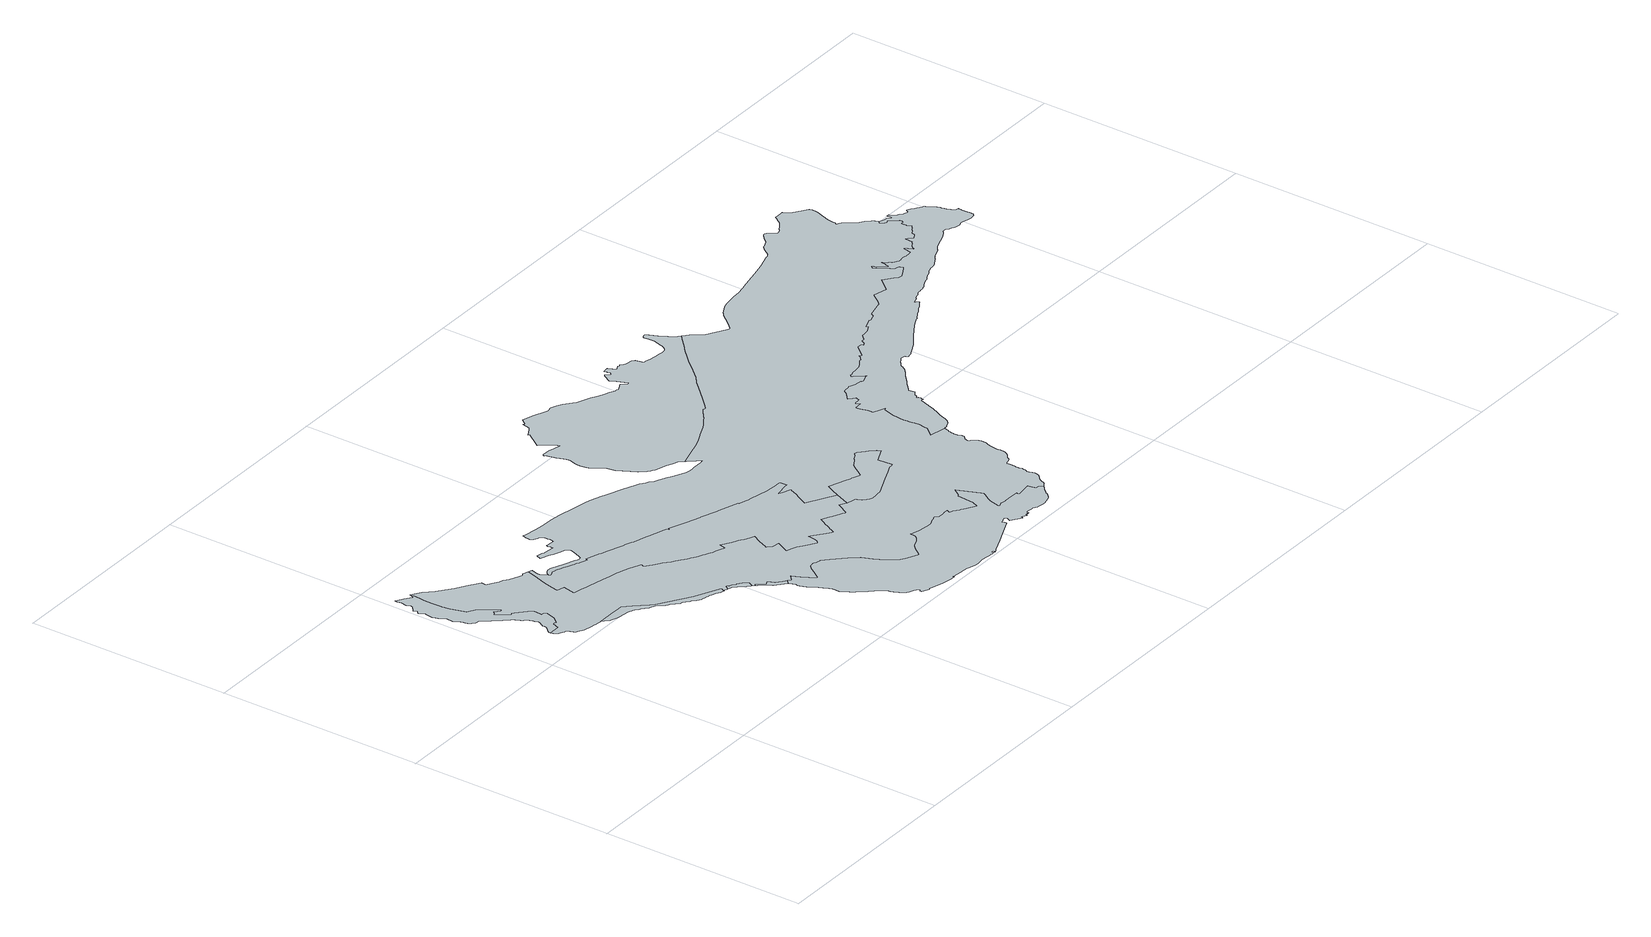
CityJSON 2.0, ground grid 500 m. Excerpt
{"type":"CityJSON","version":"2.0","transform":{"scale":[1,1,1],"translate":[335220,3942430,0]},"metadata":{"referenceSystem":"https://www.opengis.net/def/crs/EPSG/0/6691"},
"CityObjects":{
"object1":{"type":"GenericCityObject","attributes":{"function":"10","validFromType":"1","custodian":"相模湖町","notificationNumber":"相模湖町告示第8号","prefecture":"14","city":"14150","floorAreaRate":4},"geometry":[{"type":"MultiSurface","lod":"1","boundaries":[[[0,1,2,3,4,5,6,7,8,9,10,11,12,13,14,15,16,17,18,19,20,21,22,23,24,25,26,27,28,29,30,31,32,33,34,35,36,37,38,39,40,41,42,43,44,45,46,47,48,49,50,51,52,53,54,55,56,57,58,59,60,61,62,63,64,65,66,67,68,69,70,71,72,73,74,75,76,77,78,79,80,81,82,83,84,85,86,87,88,89,90,91,92,93,94,95,96,97,98,99,100,101,102,103,104,105,106,107,108,109,110,111,112,113,114,115,116,117,118,119,120,121,122,123,124,125,126,127,128,129,130,131,132,133,134,135,136,137,138,139,140,141,142,143,144,145,146,147,148,149,150,151,152,153,154,155,156,157,158,159,160,161,162,163,164,165,166,167,168,169,170,171,172,173,174,175,176,177,178,179,180,181,182,183,184,185,186,187,188,189,190,191,192,193,194,195,196,197,198,199,200,201,202,203,204,205,206,207,208,209,210,211,212,213,214,215,216,217,218,219,220,221,222,223,224,225,226,227,228,229,230,231,232,233,234,235,236,237,238,239,240]]]}]},
"object2":{"type":"GenericCityObject","attributes":{"function":"6","validFromType":"3","custodian":"相模湖町","notificationNumber":"相模湖町告示第1号","prefecture":"14","city":"14150","floorAreaRate":2},"geometry":[{"type":"MultiSurface","lod":"1","boundaries":[[[241,242,243,244,245,246,247,248,249,250,251,252,253,254,255,256,257,258,259,260,261,262,263,264,265,266,267,268,269,270,271,272,273,274,275,276,277,278,279,280,281,282,283,284,285,286,287,288,289,290,291,292,293]]]}]},
"object3":{"type":"GenericCityObject","attributes":{"function":"5","validFromType":"3","custodian":"相模湖町","notificationNumber":"相模湖町告示第1号","prefecture":"14","city":"14150","floorAreaRate":2},"geometry":[{"type":"MultiSurface","lod":"1","boundaries":[[[294,295,296,297,298,299,300,301,302,303,304,305,306,307,308,309,310,311,312,313,314,315,316,317,318,319,320,321,322,323,324,325,326,327,328,329,330,331,332,333,334,335,336,337,338,339,340,341,342,343,344,345,346,347,348,349,350,351,352,353,354,355,356,357,358,359,360,361,362,363,364,365,366,367,368,369,370,371,372,373,374,375,376,377,378,379,380,381,382,383,384,385,386,387,388,389,390,391,392,393,394,395,396,397,398,399,400,401,402,403,238,237,236,235,234,233,232,231,230,229,228,227,226,225,224,223,222,221,220,219,218,217,216,215,214,213,212,211,210,209,208,207,206,205,204,203,202,201,200,199,198,197,196,195,194,193,192,191,190,189,188,187,186,185,184,183,182,181,180,179,178,177,176,175,174,173,172,171,170,169,168,167,166,165,164,163,162,161,160,159,158,157,156,155,154,153,152,151,150,149,148,147,146,145,144,143,142,141,140,139,138,137,136,404,405,406,407,408,409,410,411,412,413,414,415,416,417,418,419,420,421,422,423,424,425,426,427,428,429,430,431,432,433,434,435,436,437,438,439,440,441,442,443,444,445,446,447,448,449,450,451,452,453,454,455,456,457,458,459,460,461,462,463,464,465,466,467,468,469,470,471,472,473,474,475,476,477,478,479,480,481,482,483,484,485,486,487,488,489,490,491,492,493,494,495,496,497,498,499,500,501,502,503,504,505,506,507,508,509,510,511,512,513,514,515,516,517,518,519,520,521,522,523,524,525,526,527,528,529,530,531,532,533,534,535,536,537,538,539,540,541,542,543,544,545,546,547,548,549,550,551,552,553,554,555,556,557,558,559,560,561,562,563,564,565,566,567,568,569,570,571,572,573,574,575,576,577,578,579,580,581,582,583,584,585,586,587,588,589,590,591,592,593,594,595,596,597,598,599,600,601,602,603,604,605,606,607,608,609,610,611,612,613,614,615,616,617,618,619,620,621,622,623,624,625,626,627,628,629,630,631,632,633,634,635,636,637,638,639,640,641,642,643,644,645,646,647,648,649,650,651,652,653,654,655,656,657,658,659,660,661,662,663,664,665,666,667,668,669,670,671,672,673,674,675,676,677,678,679,680,681,682,683,684,685,686,687,688,689,690,691,692,693,694,695,696,697,698,699,700,701,702,703,704,705,706,707,708,709,710,711,712,713,714,715,716,717,718,719,720,721,722,723,724,725,726,727,728,729,730,731,732,733,734,735,736,737,738,739,740,741,742,743,744,745,746,747,748,749,750,751,752,753,754,755,756,757,758,759,760,761,762,763,764,765,766,767,768,769,770,771,772,773,774,775,776,777,778,779,780,781,782,783,784,785,786,787,788,789,790,791,792,793,794,795,796,797,798,799,800,801,802,803,804,805,806,807,808,809,810,811,812,813,814,815,816,817,818,819,820,821,822,823,824,825,826,827,828,829,830,831,832,833,834,835,836,837,838,839,840,841,842,843,844,845,846,847,848,849,850,851,852,853,854,855,856,857,858,859,860,861,862,863,864,865,866,867,868,869,870,871,872,873,874,875,876,877,878,879,880,881,882,883,884,885,886,887,888,889,890,891,892,893,894,895,896,897,898,899,900,901,902,903,904,905,906,907,908,909,910,911,912,913,914,915,916,917,918,919,920,921,922,923,924,925,926,927,928,929,930,931,932,933,934,935,936,937,938,939,940,941,942,943,944,945,946,947,948,949,950,951,952,953,954,955,956,957,958,959,960,961,962,963,964,965,966,967,968,969,970,971,972,973,974,975,976,977,978,979,980,981,982,983,984,985,986,987,988,989,990,991,992,993,994,995,261,260,259,258,257,256,255,254,253,252,251,250,249,248,247,246,245,244,243,242,241,293,292,291,290,289,288,287,286,285,284,283,282,281,280,279,278,277,276,275,274,273,272,271,270,269,268,267,266,265,264,263,996,997,998,999,1000,1001,1002,1003,1004,1005,1006,1007,1008,1009,1010,1011,1012,1013,1014,1015,1016,1017,1018,1019,1020,1021,1022,1023,1024,1025,1026,1027,1028,1029,1030,1031,1032,1033,1034,1035,1036,1037,1038,1039,1040,1041,1042,1043,1044,1045,1046,1047,1048,1049,1050,1051,1052,1053,1054,1055,1056,1057,1058,1059,1060,1061,1062,1063,1064,1065,1066,1067,1068,1069,1070,1071,1072,1073,1074,1075,1076,1077,1078,1079,1080,1081,1082,1083,1084,1085,1086,1087,1088,1089,1090,1091,1092,1093,1094,1095,1096,1097,1098,1099,1100,1101,1102,1103,1104,1105,1106,1107,1108,1109,1110,1111,1112,1113,1114,1115]]]}]},
"object4":{"type":"GenericCityObject","attributes":{"function":"24","validFromType":"3","custodian":"神奈川県","notificationNumber":"神奈川県告示第160号","prefecture":"14","city":"14150"},"geometry":[{"type":"MultiSurface","lod":"1","boundaries":[[[716,717,718,719,720,721,722,723,724,725,726,727,728,729,730,731,732,733,734,735,736,737,738,739,740,741,742,743,744,745,746,747,748,749,750,751,752,753,754,755,756,757,758,759,760,761,762,763,764,765,766,767,768,769,770,771,772,773,774,775,776,777,778,779,780,781,782,783,784,785,786,787,788,789,790,1116,1117,1118,1119,1120,1121,1122,1123,1124,1125,1126,1127,1128,1129,1130,1131,1132,1133,1134,1135,1136,1137,1138,1139,1140,1141,1142,1143,1144,1145,1146,1147,1148,1149,1150,1151,1152,1153,1154,1155,1156,1157,1158,1159,1160,1161,1162,1163,1164,1165,1166,1167,1168,1169,1170,1171,1172,1173,1174,1175,1176,1177,1178,1179,1180,1181,1182,1183,1184,1185,1186,1187,1188,1189,1190,1191,1192,1193,1194,1195,1196,1197,1198,1199,1200,1201,1202,1203,1204,1205,1206,1207,1208,1209,1210,1211,1212,1213,1214,1215,1216,1217,1218,1219,1220,1221,1222,1223,1224,1225,1226,1227,1228,1229,1230,1231,1232,1233,1234,1235,1236,1237,1238,1239,825,826,827,828,829,830,831,832,833,834,835,836,837,838,839,840,841,842,843,844,845,846,847,848,849,850,851,852,853,854,855,856,857,858,859,860,861,862,863,864,865,866,867,868,869,870,871,872,873,874,875,876,877,878,879,880,881,882,883,884,885,886,887,888,889,890,891,892,893,894,895,896,897,898,899,900,901,902,903,904,905,906,907,908,909,910,911,912,913,914,915,916,917,918,919,920,921,1240,1241,1242,1243,1244,1245,1246,1247,1248,1249,1250,1251,1252,1098,1099,1100,1101,1102,1103,1104,1105,1106,1107,1108,1109,1110,1111,1112,1113,1114,1115,1253,1254,1255,1256,1257,1258,1259,1260,1261,1262,1263,1264,1265,1266,1267,1268,1269,1270,1271,1272,1273,1274,1275,1276,1277,1278,1279,1280,1281,1282,1283,1284,1285,1286,1287,1288,1289,1290,1291,1292,1293,1294,1295,1296,1297,1298,1299,1300,1301,1302,1303,1304,1305,1306,1307,1308,1309,1310,1311,1312,1313,1314,1315,1316,1317,1318,1319,1320,1321,1322,1323,1324,1325,1326,1327,1328,1329,1330,1331,1332,1333,1334,1335,1336,1337,1338,1339,337,338,339,340,341,342,343,344,345,346,347,348,349,350,351,352,353,354,355,356,357,358,359,360,361,362,363,1340,364,365,366,367,368,369,370,1341,1342,1343,1344,1345,1346,1347,1348,1349,1350,1351,1352,1353,1354,1355,1356,1357,1358,1359,1360,1361,1362,1363,1364,1365,1366,1367,1368,1369,1370,1371,1372,1373,1374,1375,1376,1377,1378,1379,1380,1381,1382,1383,1384,1385,1386,1387,1388,1389,1390,1391,1392,1393,1394,1395,1396,1397,1398,1399,1400,1401,1402,1403,1404,1405,382,383,384,385,386,1406,1407,1408,1409,1410,1411,1412,395,396,397,398,1413,1414,1415,1416,1417,1418,1419,1420,1421,1422,1423,240,0,1,2,3,4,5,6,7,8,9,10,11,12,13,14,15,16,17,18,19,20,21,22,23,24,25,26,27,28,29,30,31,32,33,34,35,36,37,38,39,40,41,42,43,44,45,46,47,48,49,50,51,52,53,54,55,56,57,58,59,60,61,62,63,64,65,66,67,68,69,70,71,72,73,74,75,76,77,78,79,80,81,82,83,84,85,86,87,88,89,90,91,92,93,94,95,96,97,98,99,100,101,102,103,104,105,106,107,108,109,110,111,112,113,114,115,116,117,118,119,120,121,122,123,124,125,126,127,128,129,130,131,132,133,134,135,136,404,405,406,407,408,409,410,411,412,413,414,415,416,417,418,419,420,421,422,423,424,425,426,427,428,429,430,431,432,433,434,435,436,437,438,439,440,441,442,443,444,445,446,447,448,449,450,451,452,453,454,455,456,457,458,459,460,461,462,463,464,465,466,467,468,469,470,471,472,473,474,475,476,477,478,479,1424,1425,1426,1427,1428,1429,1430,1431,1432,1433,1434,1435,1436,1437,1438,1439,1440,1441,1442,1443,1444,1445,1446,1447,1448,1449,1450,1451,1452,1453,1454,1455,1456,1457,1458,1459,1460,1461,1462,1463,1464,1465,1466,1467,1468,1469,1470,1471,1472,1473,1474,1475,1476,1477,1478,1479,1480,1481,1482,1483,1484,1485,1486,1487,1488,1489,1490,1491,1492,1493,1494,1495,1496,1497,1498,1499,1500,1501,1502,1503,1504,1505,1506,1507,1508,1509,1510,1511,1512,1513,1514,1515,1516,1517,1518,1519,1520,1521,1522,1523,1524,1525,1526,1527,1528,1529,1530,1531,1532,1533,1534,1535,1536,1537,1538,1539,1540,1541,1542,1543,1544,1545,1546,1547,1548,1549,1550,1551,1552,1553,1554,1555,1556,1557,1558,1559,1560,1561,1562,1563,1564,1565,1566,1567,1568,1569,1570,1571,1572,1573,1574,1575,1576,1577,1578,1579,1580,1581,1582,1583,1584,1585,1586,1587,1588,1589,1590,1591,1592,1593,1594,1595,1596,1597,1598,1599,1600,1601,1602,1603,1604,1605,1606,1607,1608,1609,1610,1611,1612,1613,1614,1615,1616,1617,1618,1619,1620,1621,1622,1623,1624,1625,1626,1627,1628,1629,1630,1631,1632,1633,1634,1635,1636,1637,1638,1639,1640,1641,1642,1643,1644,1645,1646,1647,1648,1649,1650,1651,1652,1653,1654,1655,1656,1657,1658,1659,1660,1661,1662,1663,1664,1665,1666,1667,1668,1669,1670,1671,1672,1673,1674,1675,1676,1677,1678,1679,1680,1681,1682,1683,1684,1685,1686,1687,1688,1689,1690,1691,1692,1693,1694,1695,1696,1697,1698,1699,1700,1701,1702,1703,1704,1705,1706,1707,1708,693,694,695,696,697,698,699,700,701,702,703,704,705,706,707,708,709,710,711,712,713,714,715]]]}]},
"object5":{"type":"GenericCityObject","attributes":{"function":"3","validFromType":"3","custodian":"相模湖町","notificationNumber":"相模湖町告示第1号","prefecture":"14","city":"14150","floorAreaRate":2},"geometry":[{"type":"MultiSurface","lod":"1","boundaries":[[[1187,1188,1189,1190,1191,1192,1193,1194,1195,1196,1197,1198,1199,1200,1201,1202,1203,1204,1205,1206,1207,1208,1209,1210,1211,1212,1213,1214,1215,1216,1217,1218,1219,1220,1221,1222,1223,1224,1225,1226,1227,1228,1229,1230,1231,1232,1233,1234,1235,1236,1237,1238,1239,825,824,823,822,821,820,819,818,817,816,815,814,813,812,811,810,809,808,807,806,805,804,803,802,801,800,799,798,797,796,795,794,793,792,791,790,1116,1117,1118,1119,1120,1121,1122,1123,1124,1125,1126,1127,1128,1129,1130,1131,1132,1133,1134,1135,1136,1137,1138,1139,1140,1141,1142,1143,1144,1145,1146,1147,1148,1149,1150,1151,1152,1153,1154,1155,1156,1157,1158,1159,1160,1161,1162,1163,1164,1165,1166,1167,1168,1169,1170,1171,1172,1173,1174,1175,1176,1177,1178,1179,1180,1181,1182,1183,1184,1185,1186]]]}]}
},
"vertices":[
[570,284,0],[572,280,0],[573,277,0],[574,276,0],[574,275,0],[573,267,0],[573,263,0],[579,249,0],[583,241,0],[592,226,0],[595,222,0],[596,218,0],[598,214,0],[600,210,0],[602,206,0],[603,202,0],[604,198,0],[604,190,0],[604,181,0],[604,180,0],[609,174,0],[612,170,0],[613,167,0],[616,162,0],[623,152,0],[632,140,0],[639,131,0],[648,121,0],[659,109,0],[662,105,0],[665,101,0],[667,93,0],[670,86,0],[671,85,0],[671,83,0],[675,75,0],[680,67,0],[684,62,0],[686,61,0],[689,59,0],[699,54,0],[709,47,0],[709,45,0],[706,42,0],[706,40,0],[706,39,0],[722,31,0],[725,33,0],[732,30,0],[747,25,0],[758,22,0],[764,21,0],[782,18,0],[794,17,0],[794,20,0],[798,20,0],[817,18,0],[831,17,0],[838,16,0],[845,13,0],[858,9,0],[861,8,0],[865,8,0],[869,8,0],[878,9,0],[883,10,0],[888,11,0],[905,9,0],[911,8,0],[918,8,0],[919,7,0],[922,7,0],[925,7,0],[925,12,0],[930,13,0],[930,8,0],[930,7,0],[933,8,0],[935,9,0],[940,12,0],[942,12,0],[973,26,0],[1008,41,0],[1037,54,0],[1039,55,0],[1040,56,0],[1040,57,0],[1040,58,0],[1040,59,0],[1040,61,0],[1039,64,0],[1038,67,0],[1044,68,0],[1050,71,0],[1051,71,0],[1052,72,0],[1059,68,0],[1054,58,0],[1053,56,0],[1078,41,0],[1079,43,0],[1080,46,0],[1083,44,0],[1092,39,0],[1093,43,0],[1097,41,0],[1097,44,0],[1102,42,0],[1103,45,0],[1104,48,0],[1105,48,0],[1107,48,0],[1120,47,0],[1123,47,0],[1128,44,0],[1131,43,0],[1134,41,0],[1138,40,0],[1144,39,0],[1150,39,0],[1156,39,0],[1162,40,0],[1172,42,0],[1177,44,0],[1181,47,0],[1187,53,0],[1189,56,0],[1190,58,0],[1191,61,0],[1194,63,0],[1195,65,0],[1197,67,0],[1199,69,0],[1202,73,0],[1207,77,0],[1209,79,0],[1210,80,0],[1203,88,0],[1196,89,0],[1191,108,0],[1154,103,0],[1154,109,0],[1154,111,0],[1127,112,0],[1121,112,0],[1116,112,0],[1116,110,0],[1109,112,0],[1101,113,0],[1090,109,0],[1090,114,0],[1095,137,0],[1099,145,0],[1103,153,0],[1109,161,0],[1113,167,0],[1110,173,0],[1089,225,0],[1085,219,0],[1080,212,0],[1076,206,0],[1073,205,0],[1069,163,0],[1063,148,0],[1045,158,0],[1041,160,0],[1031,167,0],[1028,168,0],[1015,177,0],[1013,178,0],[1006,181,0],[1009,189,0],[999,189,0],[995,188,0],[986,188,0],[978,189,0],[976,189,0],[975,190,0],[973,195,0],[968,194,0],[965,192,0],[964,192,0],[960,191,0],[957,190,0],[947,186,0],[943,185,0],[936,185,0],[928,186,0],[927,186,0],[925,186,0],[920,187,0],[912,188,0],[909,189,0],[895,192,0],[887,194,0],[885,195,0],[884,183,0],[883,181,0],[882,179,0],[878,175,0],[871,169,0],[864,166,0],[854,162,0],[848,158,0],[846,156,0],[842,151,0],[834,141,0],[828,132,0],[824,132,0],[796,145,0],[787,151,0],[775,164,0],[767,175,0],[755,201,0],[744,225,0],[728,246,0],[700,273,0],[684,288,0],[683,288,0],[681,288,0],[679,288,0],[677,288,0],[676,289,0],[674,290,0],[672,290,0],[669,293,0],[666,294,0],[665,294,0],[662,293,0],[658,292,0],[654,291,0],[649,286,0],[635,266,0],[623,250,0],[614,268,0],[605,284,0],[595,302,0],[584,291,0],[577,297,0],[569,289,0],[568,288,0],
[1074,477,0],[1071,475,0],[1066,471,0],[1062,468,0],[1055,464,0],[1052,462,0],[1048,460,0],[1045,457,0],[1043,454,0],[1037,446,0],[1031,437,0],[1024,427,0],[1022,422,0],[1020,424,0],[1006,429,0],[1002,431,0],[997,432,0],[985,436,0],[944,451,0],[936,436,0],[927,416,0],[912,382,0],[912,381,0],[927,377,0],[935,375,0],[935,371,0],[940,361,0],[947,354,0],[953,351,0],[960,348,0],[970,348,0],[980,350,0],[988,350,0],[1039,373,0],[1052,379,0],[1060,382,0],[1071,387,0],[1083,393,0],[1087,393,0],[1091,393,0],[1097,395,0],[1095,431,0],[1121,443,0],[1129,446,0],[1128,448,0],[1124,455,0],[1121,458,0],[1114,467,0],[1109,471,0],[1101,478,0],[1093,484,0],[1088,487,0],[1080,480,0],
[63,908,0],[63,899,0],[63,890,0],[61,877,0],[61,856,0],[61,833,0],[61,831,0],[62,825,0],[62,821,0],[64,812,0],[75,777,0],[92,766,0],[123,727,0],[124,724,0],[125,723,0],[124,721,0],[123,720,0],[122,719,0],[120,719,0],[118,720,0],[116,721,0],[114,723,0],[113,724,0],[107,729,0],[102,723,0],[100,722,0],[116,699,0],[121,693,0],[124,695,0],[129,691,0],[159,666,0],[160,664,0],[160,656,0],[159,641,0],[163,640,0],[168,639,0],[169,632,0],[163,611,0],[151,596,0],[150,595,0],[146,597,0],[141,596,0],[136,581,0],[108,581,0],[108,578,0],[109,575,0],[112,571,0],[116,566,0],[119,564,0],[123,561,0],[126,560,0],[129,559,0],[131,559,0],[133,558,0],[134,556,0],[136,554,0],[137,552,0],[137,550,0],[139,547,0],[140,543,0],[141,542,0],[143,539,0],[146,537,0],[150,535,0],[155,532,0],[160,530,0],[165,529,0],[171,527,0],[178,526,0],[183,525,0],[185,524,0],[195,523,0],[199,523,0],[200,522,0],[206,522,0],[207,522,0],[210,522,0],[225,522,0],[259,522,0],[272,521,0],[281,521,0],[299,504,0],[325,477,0],[333,468,0],[355,453,0],[383,435,0],[407,421,0],[469,392,0],[464,382,0],[467,382,0],[470,381,0],[473,380,0],[475,380,0],[481,390,0],[487,388,0],[486,385,0],[492,382,0],[500,376,0],[502,377,0],[517,365,0],[522,356,0],[516,346,0],[518,343,0],[519,342,0],[520,341,0],[523,344,0],[538,325,0],[548,331,0],[555,314,0],[567,303,0],[1212,81,0],[1213,82,0],[1215,83,0],[1218,85,0],[1219,86,0],[1221,87,0],[1222,88,0],[1224,93,0],[1226,98,0],[1227,101,0],[1229,104,0],[1234,109,0],[1241,115,0],[1243,122,0],[1244,128,0],[1242,133,0],[1240,140,0],[1240,142,0],[1240,146,0],[1242,151,0],[1243,156,0],[1243,160,0],[1241,167,0],[1241,170,0],[1241,173,0],[1242,177,0],[1243,187,0],[1243,191,0],[1242,194,0],[1241,197,0],[1242,199,0],[1245,202,0],[1248,202,0],[1251,202,0],[1258,205,0],[1260,207,0],[1262,211,0],[1264,214,0],[1270,218,0],[1273,222,0],[1278,230,0],[1279,236,0],[1279,243,0],[1278,249,0],[1278,252,0],[1279,264,0],[1280,270,0],[1284,280,0],[1285,284,0],[1286,293,0],[1286,298,0],[1284,302,0],[1281,306,0],[1277,312,0],[1275,316,0],[1274,316,0],[1273,316,0],[1272,316,0],[1271,317,0],[1270,321,0],[1272,328,0],[1273,331,0],[1280,337,0],[1280,341,0],[1280,344,0],[1277,354,0],[1276,357,0],[1276,359,0],[1276,364,0],[1276,367,0],[1276,370,0],[1277,372,0],[1278,376,0],[1280,379,0],[1281,380,0],[1283,391,0],[1242,399,0],[1245,402,0],[1248,406,0],[1261,420,0],[1262,431,0],[1264,444,0],[1264,457,0],[1262,467,0],[1261,473,0],[1261,483,0],[1262,496,0],[1262,504,0],[1263,511,0],[1271,539,0],[1277,542,0],[1266,546,0],[1248,554,0],[1249,557,0],[1249,560,0],[1249,564,0],[1248,567,0],[1244,585,0],[1242,593,0],[1241,595,0],[1261,595,0],[1256,605,0],[1256,606,0],[1273,608,0],[1276,617,0],[1271,621,0],[1262,628,0],[1261,629,0],[1275,642,0],[1280,647,0],[1284,654,0],[1285,654,0],[1291,655,0],[1299,656,0],[1306,658,0],[1307,658,0],[1310,656,0],[1313,654,0],[1316,652,0],[1320,651,0],[1329,651,0],[1335,650,0],[1339,650,0],[1339,647,0],[1342,646,0],[1361,652,0],[1363,651,0],[1362,654,0],[1354,661,0],[1352,665,0],[1346,674,0],[1344,673,0],[1340,676,0],[1347,683,0],[1350,681,0],[1354,683,0],[1358,684,0],[1367,685,0],[1379,686,0],[1383,687,0],[1387,689,0],[1390,690,0],[1401,698,0],[1404,700,0],[1409,700,0],[1420,710,0],[1419,713,0],[1422,715,0],[1426,710,0],[1450,737,0],[1463,737,0],[1464,735,0],[1464,732,0],[1466,733,0],[1470,734,0],[1474,744,0],[1482,744,0],[1495,757,0],[1500,757,0],[1515,759,0],[1530,767,0],[1529,773,0],[1555,782,0],[1557,779,0],[1573,784,0],[1578,793,0],[1618,803,0],[1619,803,0],[1628,812,0],[1640,828,0],[1645,834,0],[1679,826,0],[1706,858,0],[1711,853,0],[1726,840,0],[1734,833,0],[1735,833,0],[1743,831,0],[1758,839,0],[1768,845,0],[1774,849,0],[1771,856,0],[1771,858,0],[1767,859,0],[1764,859,0],[1761,860,0],[1759,861,0],[1758,862,0],[1756,865,0],[1755,866,0],[1753,870,0],[1746,881,0],[1744,884,0],[1742,888,0],[1738,894,0],[1734,899,0],[1734,902,0],[1736,906,0],[1737,906,0],[1738,907,0],[1739,907,0],[1740,907,0],[1741,905,0],[1741,902,0],[1743,898,0],[1747,893,0],[1750,889,0],[1753,885,0],[1758,878,0],[1759,879,0],[1759,881,0],[1760,883,0],[1760,885,0],[1761,887,0],[1762,888,0],[1762,889,0],[1763,899,0],[1763,903,0],[1766,897,0],[1769,890,0],[1772,888,0],[1776,887,0],[1777,880,0],[1781,877,0],[1785,875,0],[1789,873,0],[1791,872,0],[1796,872,0],[1798,873,0],[1804,873,0],[1809,873,0],[1812,873,0],[1815,872,0],[1817,872,0],[1819,872,0],[1820,872,0],[1824,872,0],[1829,873,0],[1831,873,0],[1832,873,0],[1833,874,0],[1833,875,0],[1838,897,0],[1849,876,0],[1851,877,0],[1852,880,0],[1854,883,0],[1856,886,0],[1866,892,0],[1868,894,0],[1870,895,0],[1871,905,0],[1872,917,0],[1877,911,0],[1884,904,0],[1886,902,0],[1893,906,0],[1898,909,0],[1899,915,0],[1903,919,0],[1905,919,0],[1915,928,0],[1917,928,0],[1922,933,0],[1923,934,0],[1923,935,0],[1921,938,0],[1920,940,0],[1918,942,0],[1919,947,0],[1919,952,0],[1920,959,0],[1922,959,0],[1925,959,0],[1926,959,0],[1927,961,0],[1928,963,0],[1928,965,0],[1928,966,0],[1927,968,0],[1922,973,0],[1920,976,0],[1914,983,0],[1911,988,0],[1905,985,0],[1903,986,0],[1901,987,0],[1897,989,0],[1892,997,0],[1899,1003,0],[1895,1010,0],[1892,1016,0],[1886,1021,0],[1883,1024,0],[1881,1026,0],[1871,1033,0],[1859,1047,0],[1852,1057,0],[1847,1062,0],[1845,1064,0],[1844,1064,0],[1843,1066,0],[1835,1068,0],[1837,1071,0],[1839,1074,0],[1840,1082,0],[1841,1091,0],[1842,1097,0],[1854,1130,0],[1854,1138,0],[1854,1145,0],[1853,1149,0],[1852,1151,0],[1839,1161,0],[1824,1172,0],[1817,1178,0],[1814,1182,0],[1812,1185,0],[1809,1190,0],[1805,1190,0],[1784,1190,0],[1783,1188,0],[1782,1186,0],[1777,1179,0],[1775,1176,0],[1774,1174,0],[1773,1173,0],[1769,1169,0],[1765,1166,0],[1762,1164,0],[1760,1162,0],[1758,1161,0],[1755,1159,0],[1750,1156,0],[1745,1151,0],[1742,1150,0],[1738,1149,0],[1733,1148,0],[1733,1149,0],[1732,1151,0],[1719,1167,0],[1717,1168,0],[1715,1169,0],[1713,1169,0],[1711,1169,0],[1708,1167,0],[1701,1160,0],[1689,1147,0],[1687,1146,0],[1675,1141,0],[1671,1140,0],[1668,1138,0],[1666,1135,0],[1662,1131,0],[1650,1114,0],[1648,1113,0],[1644,1111,0],[1640,1110,0],[1600,1098,0],[1569,1091,0],[1538,1084,0],[1524,1081,0],[1504,1076,0],[1485,1073,0],[1479,1072,0],[1462,1071,0],[1449,1069,0],[1439,1068,0],[1433,1067,0],[1425,1065,0],[1413,1059,0],[1398,1051,0],[1396,1049,0],[1392,1046,0],[1388,1041,0],[1375,1025,0],[1362,1010,0],[1355,1002,0],[1353,1002,0],[1349,1003,0],[1301,1031,0],[1295,1039,0],[1287,1051,0],[1283,1056,0],[1277,1062,0],[1270,1067,0],[1269,1067,0],[1260,1060,0],[1240,1040,0],[1224,1026,0],[1207,1009,0],[1190,991,0],[1176,975,0],[1167,965,0],[1157,954,0],[1153,950,0],[1147,943,0],[1132,930,0],[1124,922,0],[1117,915,0],[1084,881,0],[1080,877,0],[1071,868,0],[1062,859,0],[1055,852,0],[1048,853,0],[1041,848,0],[1028,838,0],[1018,830,0],[1016,829,0],[1002,820,0],[1000,818,0],[998,817,0],[995,815,0],[991,813,0],[988,811,0],[960,798,0],[951,794,0],[940,788,0],[922,781,0],[882,769,0],[851,760,0],[852,758,0],[866,742,0],[877,731,0],[871,731,0],[867,730,0],[842,730,0],[835,729,0],[828,729,0],[816,731,0],[805,736,0],[786,746,0],[777,751,0],[764,757,0],[756,760,0],[747,765,0],[737,773,0],[730,776,0],[725,779,0],[719,784,0],[712,787,0],[682,800,0],[669,806,0],[655,811,0],[638,818,0],[634,820,0],[602,830,0],[588,834,0],[556,840,0],[517,848,0],[488,851,0],[458,853,0],[436,855,0],[410,859,0],[400,861,0],[399,856,0],[397,851,0],[397,847,0],[397,842,0],[399,838,0],[401,834,0],[405,832,0],[410,830,0],[415,828,0],[418,825,0],[420,822,0],[420,818,0],[421,812,0],[421,806,0],[421,803,0],[420,796,0],[403,797,0],[398,797,0],[397,797,0],[397,796,0],[396,795,0],[396,794,0],[396,792,0],[397,790,0],[397,785,0],[397,781,0],[397,780,0],[383,782,0],[367,784,0],[364,786,0],[362,787,0],[350,789,0],[346,778,0],[352,775,0],[365,770,0],[375,765,0],[389,759,0],[400,756,0],[405,754,0],[407,752,0],[408,751,0],[408,749,0],[410,746,0],[411,744,0],[411,741,0],[402,717,0],[398,709,0],[396,708,0],[394,708,0],[391,708,0],[384,711,0],[381,712,0],[354,723,0],[329,734,0],[324,735,0],[321,736,0],[317,736,0],[314,735,0],[309,733,0],[306,731,0],[303,729,0],[300,723,0],[303,720,0],[309,722,0],[311,723,0],[313,724,0],[315,724,0],[318,724,0],[320,724,0],[322,723,0],[326,722,0],[330,721,0],[334,719,0],[338,717,0],[344,715,0],[353,711,0],[364,707,0],[368,705,0],[371,704,0],[376,702,0],[379,700,0],[381,699,0],[389,697,0],[393,695,0],[395,694,0],[398,693,0],[398,694,0],[400,698,0],[416,692,0],[436,685,0],[438,684,0],[441,683,0],[450,680,0],[493,665,0],[497,664,0],[504,661,0],[511,658,0],[517,656,0],[532,651,0],[539,649,0],[554,645,0],[555,644,0],[581,635,0],[594,631,0],[601,629,0],[603,625,0],[604,628,0],[625,620,0],[647,612,0],[682,600,0],[683,600,0],[722,586,0],[727,584,0],[777,567,0],[777,566,0],[793,562,0],[800,559,0],[810,557,0],[822,554,0],[831,552,0],[852,548,0],[866,547,0],[877,546,0],[897,546,0],[897,527,0],[893,527,0],[859,521,0],[868,517,0],[887,509,0],[884,504,0],[883,500,0],[876,485,0],[873,481,0],[868,470,0],[866,466,0],[859,453,0],[894,389,0],[878,357,0],[876,358,0],[870,362,0],[863,365,0],[845,375,0],[843,376,0],[824,386,0],[822,383,0],[818,375,0],[814,368,0],[807,354,0],[803,347,0],[801,342,0],[797,332,0],[793,335,0],[783,342,0],[755,364,0],[751,366,0],[750,359,0],[749,350,0],[746,340,0],[741,335,0],[735,338,0],[718,350,0],[707,357,0],[701,360,0],[691,365,0],[675,371,0],[690,401,0],[673,403,0],[669,408,0],[664,412,0],[661,414,0],[664,419,0],[668,428,0],[675,442,0],[684,459,0],[681,461,0],[674,464,0],[663,470,0],[658,473,0],[656,475,0],[651,477,0],[648,479,0],[640,483,0],[637,485,0],[613,498,0],[612,494,0],[610,483,0],[607,484,0],[602,485,0],[599,487,0],[587,491,0],[580,493,0],[574,495,0],[571,498,0],[564,501,0],[558,504,0],[551,507,0],[544,511,0],[533,517,0],[523,523,0],[520,525,0],[517,527,0],[514,530,0],[504,537,0],[497,542,0],[489,549,0],[481,555,0],[477,557,0],[468,563,0],[463,566,0],[457,571,0],[446,579,0],[448,585,0],[449,587,0],[448,588,0],[445,590,0],[433,594,0],[425,598,0],[408,604,0],[395,608,0],[391,609,0],[380,612,0],[372,614,0],[363,616,0],[356,618,0],[329,624,0],[319,626,0],[314,627,0],[308,628,0],[291,632,0],[278,635,0],[271,637,0],[273,645,0],[278,667,0],[259,671,0],[260,677,0],[267,704,0],[273,724,0],[279,743,0],[285,766,0],[271,770,0],[266,767,0],[259,769,0],[238,780,0],[225,788,0],[217,792,0],[202,801,0],[189,808,0],[190,820,0],[161,839,0],[140,853,0],[122,866,0],[105,879,0],[85,900,0],[75,906,0],[62,915,0],[62,912,0],
[1263,1072,0],[1260,1075,0],[1255,1081,0],[1253,1085,0],[1250,1090,0],[1240,1110,0],[1231,1127,0],[1230,1131,0],[1228,1133,0],[1226,1134,0],[1223,1134,0],[1221,1133,0],[1219,1132,0],[1218,1131,0],[1217,1130,0],[1216,1127,0],[1217,1123,0],[1219,1115,0],[1219,1111,0],[1218,1103,0],[1213,1081,0],[1211,1076,0],[1207,1069,0],[1203,1065,0],[1200,1063,0],[1195,1062,0],[1190,1061,0],[1185,1062,0],[1178,1063,0],[1169,1064,0],[1160,1065,0],[1155,1066,0],[1142,1069,0],[1133,1069,0],[1129,1089,0],[1126,1089,0],[1124,1095,0],[1106,1096,0],[1098,1101,0],[1095,1105,0],[1093,1104,0],[1090,1102,0],[1088,1105,0],[1080,1101,0],[1078,1099,0],[1068,1119,0],[1055,1117,0],[1058,1111,0],[1057,1111,0],[1055,1109,0],[1059,1103,0],[1051,1096,0],[1042,1107,0],[1040,1105,0],[1028,1085,0],[1030,1084,0],[1034,1078,0],[1037,1071,0],[1046,1047,0],[1041,1045,0],[1030,1058,0],[1012,1048,0],[1007,1050,0],[1003,1050,0],[990,1056,0],[977,1062,0],[962,1069,0],[948,1076,0],[938,1080,0],[930,1083,0],[916,1089,0],[910,1095,0],[892,1109,0],[880,1116,0],[865,1121,0],[852,1119,0],[816,1133,0],[790,1141,0],[785,1135,0],[780,1127,0],[776,1129,0],[772,1111,0],[764,1105,0],[755,1100,0],[747,1096,0],[750,1094,0],[723,1055,0],[737,1039,0],[748,1020,0],[749,1013,0],[733,1017,0],[718,1021,0],[702,1022,0],[698,1021,0],[697,1019,0],[696,1018,0],[697,1017,0],[701,1002,0],[704,992,0],[707,983,0],[712,970,0],[713,966,0],[712,959,0],[708,946,0],[707,938,0],[707,931,0],[709,917,0],[710,911,0],[714,905,0],[728,886,0],[731,878,0],[735,860,0],[742,845,0],[758,816,0],[771,802,0],[777,797,0],[783,794,0],[786,792,0],[796,789,0],[811,784,0],[818,780,0],[827,777,0],[844,770,0],[847,767,0],[299,724,0],[298,727,0],[291,736,0],[290,738,0],[290,741,0],[290,742,0],[290,743,0],[290,744,0],[290,745,0],[291,748,0],[292,752,0],[294,761,0],[295,763,0],[57,904,0],[41,915,0],[23,926,0],[22,920,0],[23,915,0],[24,910,0],[21,896,0],[23,893,0],[26,890,0],[26,887,0],[26,885,0],[24,881,0],[12,871,0],[15,862,0],[12,859,0],[10,857,0],[13,853,0],[16,849,0],[17,845,0],[16,840,0],[15,834,0],[14,826,0],[14,823,0],[14,820,0],[18,810,0],[20,806,0],[23,802,0],[25,798,0],[26,793,0],[26,778,0],[27,775,0],[28,772,0],[33,766,0],[34,763,0],[35,760,0],[36,756,0],[36,752,0],[37,747,0],[39,744,0],[40,741,0],[43,740,0],[45,738,0],[47,736,0],[48,734,0],[51,733,0],[54,733,0],[57,733,0],[63,727,0],[68,720,0],[75,712,0],[83,704,0],[86,699,0],[88,697,0],[91,694,0],[93,692,0],[95,691,0],[97,689,0],[103,681,0],[106,677,0],[108,674,0],[110,671,0],[111,667,0],[112,665,0],[113,663,0],[117,657,0],[122,652,0],[123,650,0],[124,647,0],[126,639,0],[127,636,0],[127,634,0],[130,628,0],[130,627,0],[130,625,0],[128,621,0],[125,617,0],[123,614,0],[122,613,0],[122,611,0],[122,606,0],[122,604,0],[122,602,0],[118,597,0],[113,592,0],[110,588,0],[109,586,0],[108,584,0],[184,525,0],[213,518,0],[214,516,0],[221,510,0],[224,508,0],[230,506,0],[241,502,0],[252,499,0],[257,499,0],[263,498,0],[271,497,0],[278,496,0],[282,494,0],[285,493,0],[293,487,0],[296,484,0],[299,482,0],[307,477,0],[311,473,0],[314,471,0],[320,468,0],[325,466,0],[326,465,0],[328,465,0],[331,462,0],[334,458,0],[340,450,0],[341,448,0],[342,447,0],[347,445,0],[349,444,0],[350,443,0],[354,440,0],[359,435,0],[364,430,0],[367,428,0],[368,427,0],[369,427,0],[370,427,0],[372,426,0],[373,426,0],[377,423,0],[379,421,0],[386,415,0],[388,414,0],[396,408,0],[398,406,0],[401,404,0],[402,403,0],[403,403,0],[404,402,0],[405,401,0],[406,401,0],[407,400,0],[414,399,0],[416,398,0],[419,398,0],[423,397,0],[425,395,0],[430,395,0],[435,393,0],[444,389,0],[454,384,0],[457,383,0],[460,383,0],[462,382,0],[481,377,0],[484,376,0],[493,369,0],[500,362,0],[507,353,0],[511,350,0],[514,347,0],[521,340,0],[524,337,0],[528,332,0],[533,327,0],[535,322,0],[539,317,0],[543,310,0],[548,304,0],[554,299,0],[561,294,0],[566,291,0],[1288,394,0],[1288,391,0],[1292,392,0],[1293,394,0],[1299,395,0],[1305,398,0],[1311,404,0],[1313,408,0],[1315,412,0],[1322,431,0],[1327,442,0],[1335,459,0],[1337,464,0],[1339,470,0],[1340,475,0],[1348,499,0],[1350,498,0],[1354,497,0],[1354,502,0],[1355,505,0],[1355,508,0],[1354,510,0],[1352,512,0],[1352,514,0],[1353,515,0],[1355,516,0],[1356,516,0],[1358,518,0],[1359,520,0],[1359,523,0],[1362,525,0],[1366,528,0],[1368,530,0],[1368,535,0],[1367,539,0],[1366,541,0],[1366,544,0],[1367,546,0],[1368,547,0],[1372,550,0],[1375,553,0],[1377,554,0],[1378,555,0],[1378,556,0],[1389,566,0],[1396,571,0],[1398,573,0],[1399,574,0],[1413,586,0],[1423,594,0],[1429,599,0],[1431,601,0],[1431,602,0],[1433,604,0],[1435,607,0],[1437,610,0],[1438,611,0],[1438,612,0],[1439,615,0],[1442,619,0],[1449,624,0],[1452,627,0],[1457,630,0],[1462,633,0],[1466,635,0],[1470,635,0],[1473,635,0],[1475,634,0],[1477,633,0],[1477,631,0],[1478,630,0],[1479,628,0],[1480,627,0],[1481,626,0],[1485,627,0],[1488,628,0],[1492,629,0],[1496,631,0],[1506,636,0],[1525,646,0],[1531,650,0],[1544,659,0],[1559,670,0],[1571,677,0],[1578,682,0],[1586,686,0],[1591,690,0],[1598,694,0],[1605,698,0],[1610,700,0],[1613,702,0],[1619,703,0],[1621,705,0],[1625,708,0],[1627,708,0],[1633,712,0],[1637,715,0],[1643,717,0],[1648,720,0],[1652,723,0],[1657,726,0],[1660,727,0],[1668,732,0],[1672,735,0],[1676,737,0],[1677,739,0],[1676,741,0],[1675,742,0],[1673,743,0],[1672,743,0],[1670,744,0],[1669,744,0],[1669,745,0],[1669,746,0],[1670,746,0],[1671,747,0],[1673,748,0],[1675,749,0],[1677,749,0],[1680,750,0],[1683,751,0],[1686,753,0],[1687,755,0],[1688,755,0],[1690,756,0],[1694,757,0],[1698,758,0],[1702,760,0],[1705,762,0],[1708,763,0],[1713,764,0],[1716,764,0],[1717,764,0],[1718,765,0],[1723,765,0],[1726,765,0],[1728,766,0],[1730,767,0],[1733,767,0],[1737,770,0],[1741,772,0],[1746,775,0],[1750,776,0],[1755,778,0],[1757,779,0],[1760,780,0],[1762,780,0],[1765,782,0],[1770,785,0],[1774,787,0],[1776,788,0],[1778,789,0],[1781,789,0],[1785,791,0],[1786,792,0],[1790,794,0],[1794,797,0],[1798,798,0],[1802,799,0],[1803,800,0],[1808,800,0],[1814,801,0],[1818,802,0],[1823,804,0],[1826,806,0],[1828,807,0],[1832,809,0],[1836,811,0],[1841,814,0],[1844,817,0],[1848,819,0],[1848,821,0],[1849,821,0],[1850,822,0],[1853,823,0],[1855,824,0],[1858,825,0],[1873,830,0],[1880,837,0],[1887,841,0],[1908,849,0],[1915,851,0],[1926,855,0],[1937,861,0],[1943,866,0],[1944,868,0],[1953,868,0],[1958,864,0],[1960,862,0],[1969,859,0],[1972,858,0],[1975,856,0],[1980,855,0],[1982,855,0],[1984,854,0],[1986,854,0],[1994,856,0],[1999,856,0],[2003,856,0],[2013,853,0],[2019,852,0],[2025,851,0],[2028,851,0],[2033,852,0],[2036,853,0],[2039,856,0],[2041,857,0],[2041,861,0],[2041,864,0],[2039,875,0],[2039,879,0],[2039,884,0],[2039,885,0],[2039,887,0],[2040,890,0],[2040,894,0],[2040,895,0],[2034,896,0],[2032,897,0],[2031,900,0],[2029,902,0],[2027,906,0],[2024,911,0],[2023,915,0],[2022,920,0],[2021,923,0],[2021,927,0],[2021,929,0],[2020,933,0],[2018,937,0],[2016,941,0],[2011,946,0],[2008,951,0],[2007,952,0],[2007,954,0],[2006,958,0],[2005,960,0],[2004,960,0],[2001,961,0],[1997,964,0],[1992,966,0],[1991,968,0],[1983,974,0],[1980,976,0],[1978,977,0],[1976,978,0],[1972,980,0],[1970,980,0],[1969,979,0],[1968,977,0],[1967,974,0],[1967,973,0],[1965,973,0],[1964,973,0],[1961,975,0],[1958,977,0],[1955,978,0],[1951,980,0],[1949,982,0],[1948,983,0],[1947,984,0],[1944,986,0],[1941,987,0],[1940,988,0],[1935,992,0],[1933,996,0],[1932,1000,0],[1930,1001,0],[1929,1001,0],[1928,1001,0],[1927,1001,0],[1927,1000,0],[1927,998,0],[1928,996,0],[1928,994,0],[1928,990,0],[1927,987,0],[1926,988,0],[1924,989,0],[1921,993,0],[1918,995,0],[1916,995,0],[1911,997,0],[1906,998,0],[1903,999,0]
]}
